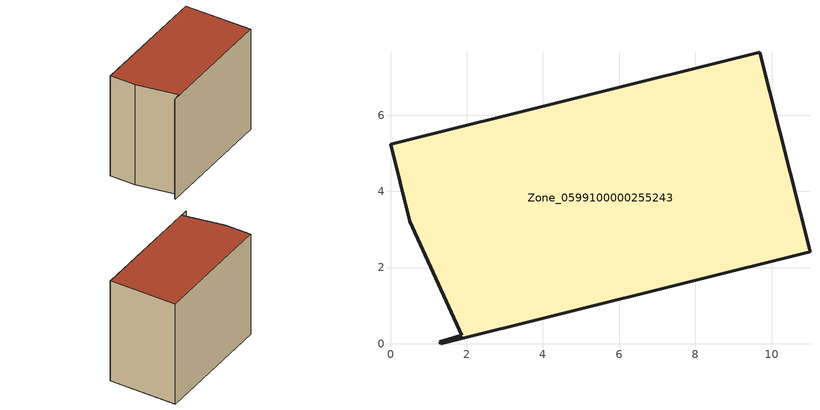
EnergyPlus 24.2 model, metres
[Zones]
Zone_0599100000255243
 floor ground (C_G): 1.3,0.06 1.86,0.22 0.51,3.22 0,5.23 9.69,7.65 11,2.42 1.31,0 z0
 wall outside (C_F): 1.31,0 11,2.42 9.69,7.65 0,5.23 0.51,3.22 1.86,0.22 1.3,0.06 1.31,0 z0:8.57
 roof outside (C_R): 1.86,0.22 1.3,0.06 1.31,0 11,2.42 9.69,7.65 0,5.23 0.51,3.22 z8.57
[BUILDING]
Pand.0599100000255243: North Axis=0; Terrain=City; Loads Convergence Tolerance Value=0.04; Temperature Convergence Tolerance Value=0.4; Solar Distribution=FullExterior; Maximum Number of Warmup Days=25; Minimum Number of Warmup Days=1
[Site:Location]
Rotterdam.The.Hague.AP_ZH_NLD Design_Conditions: Latitude=51.96; Longitude=4.45; Time Zone=1; Elevation=-4.5
[SITE:GROUNDTEMPERATURE:BUILDINGSURFACE]
18, 18, 18, 18, 18, 18, 18, 18, 18, 18, 18, 18
[MATERIAL] Thermal Absorptance=0.9; Solar Absorptance=0.7; Visible Absorptance=0.7
Name | Roughness | Thickness | Conductivity | Density | Specific Heat
G.TI.1975-1991 | MediumSmooth | 0.15 | 0.288461 | 540 | 1210
F.TI.1975-1991 | Rough | 0.3 | 0.230769 | 1920 | 840
R.TI.1975-1991 | MediumRough | 0.2 | 0.153846 | 1500 | 1000
[CONSTRUCTION]
C_G: G.TI.1975-1991
C_F: F.TI.1975-1991
C_R: R.TI.1975-1991
[ZONE]
Zone_0599100000255243: Type=1; Multiplier=1; Ceiling Height=Autocalculate; Volume=Autocalculate; Floor Area=autocalculate; Part of Total Floor Area=Yes
[ZONEINFILTRATION:DESIGNFLOWRATE]
Infil_Zone_0599100000255243: Zone or ZoneList or Space or SpaceList=Zone_0599100000255243; Schedule=AlwaysOn; Design Flow Rate Calculation Method=Flow/Area; Flow Rate per Floor Area=0.003; Constant Term Coefficient=1; Temperature Term Coefficient=0; Velocity Term Coefficient=0; Velocity Squared Term Coefficient=0
[HVACTEMPLATE:ZONE:IDEALLOADSAIRSYSTEM]
Zone_0599100000255243: Maximum Heating Supply Air Temperature=50; Minimum Cooling Supply Air Temperature=13; Maximum Heating Supply Air Humidity Ratio=0.0156; Minimum Cooling Supply Air Humidity Ratio=0.0077; Heating Limit=NoLimit; Cooling Limit=NoLimit; Dehumidification Control Type=ConstantSensibleHeatRatio; Cooling Sensible Heat Ratio=0.7; Dehumidification Setpoint=60; Humidification Control Type=None; Humidification Setpoint=30; Outdoor Air Method=None; Outdoor Air Flow Rate per Person=0.00944; Outdoor Air Flow Rate per Zone Floor Area=0; Outdoor Air Flow Rate per Zone=0; Demand Controlled Ventilation Type=None; Outdoor Air Economizer Type=NoEconomizer; Heat Recovery Type=None; Sensible Heat Recovery Effectiveness=0.7; Latent Heat Recovery Effectiveness=0.65
[ZONECONTROL:THERMOSTAT]
ThermostatControl_Zone_0599100000255243: Zone or ZoneList=Zone_0599100000255243; Control Type Schedule=DualSetpointControlType; Control 1=Thermostat_Zone_0599100000255243; Temperature Difference Between Cutout And Setpoint=0
[THERMOSTATSETPOINT:DUALSETPOINT]
Thermostat_Zone_0599100000255243: Heating Setpoint Temperature Schedule=HeatingSetpoint_Zone_0599100000255243; Cooling Setpoint Temperature Schedule=CoolingSetpoint_Zone_0599100000255243
[SCHEDULE:COMPACT]
HeatingSetpoint_Zone_0599100000255243: Through: 12/31, For: AllDays, Until: 24:00, 21
CoolingSetpoint_Zone_0599100000255243: Through: 12/31, For: AllDays, Until: 24:00, 24
DualSetpointControlType: Through: 12/31, For: AllDays, Until: 24:00, 4
AlwaysOn: Through: 12/31, For: AllDays, Until: 24:00, 1
